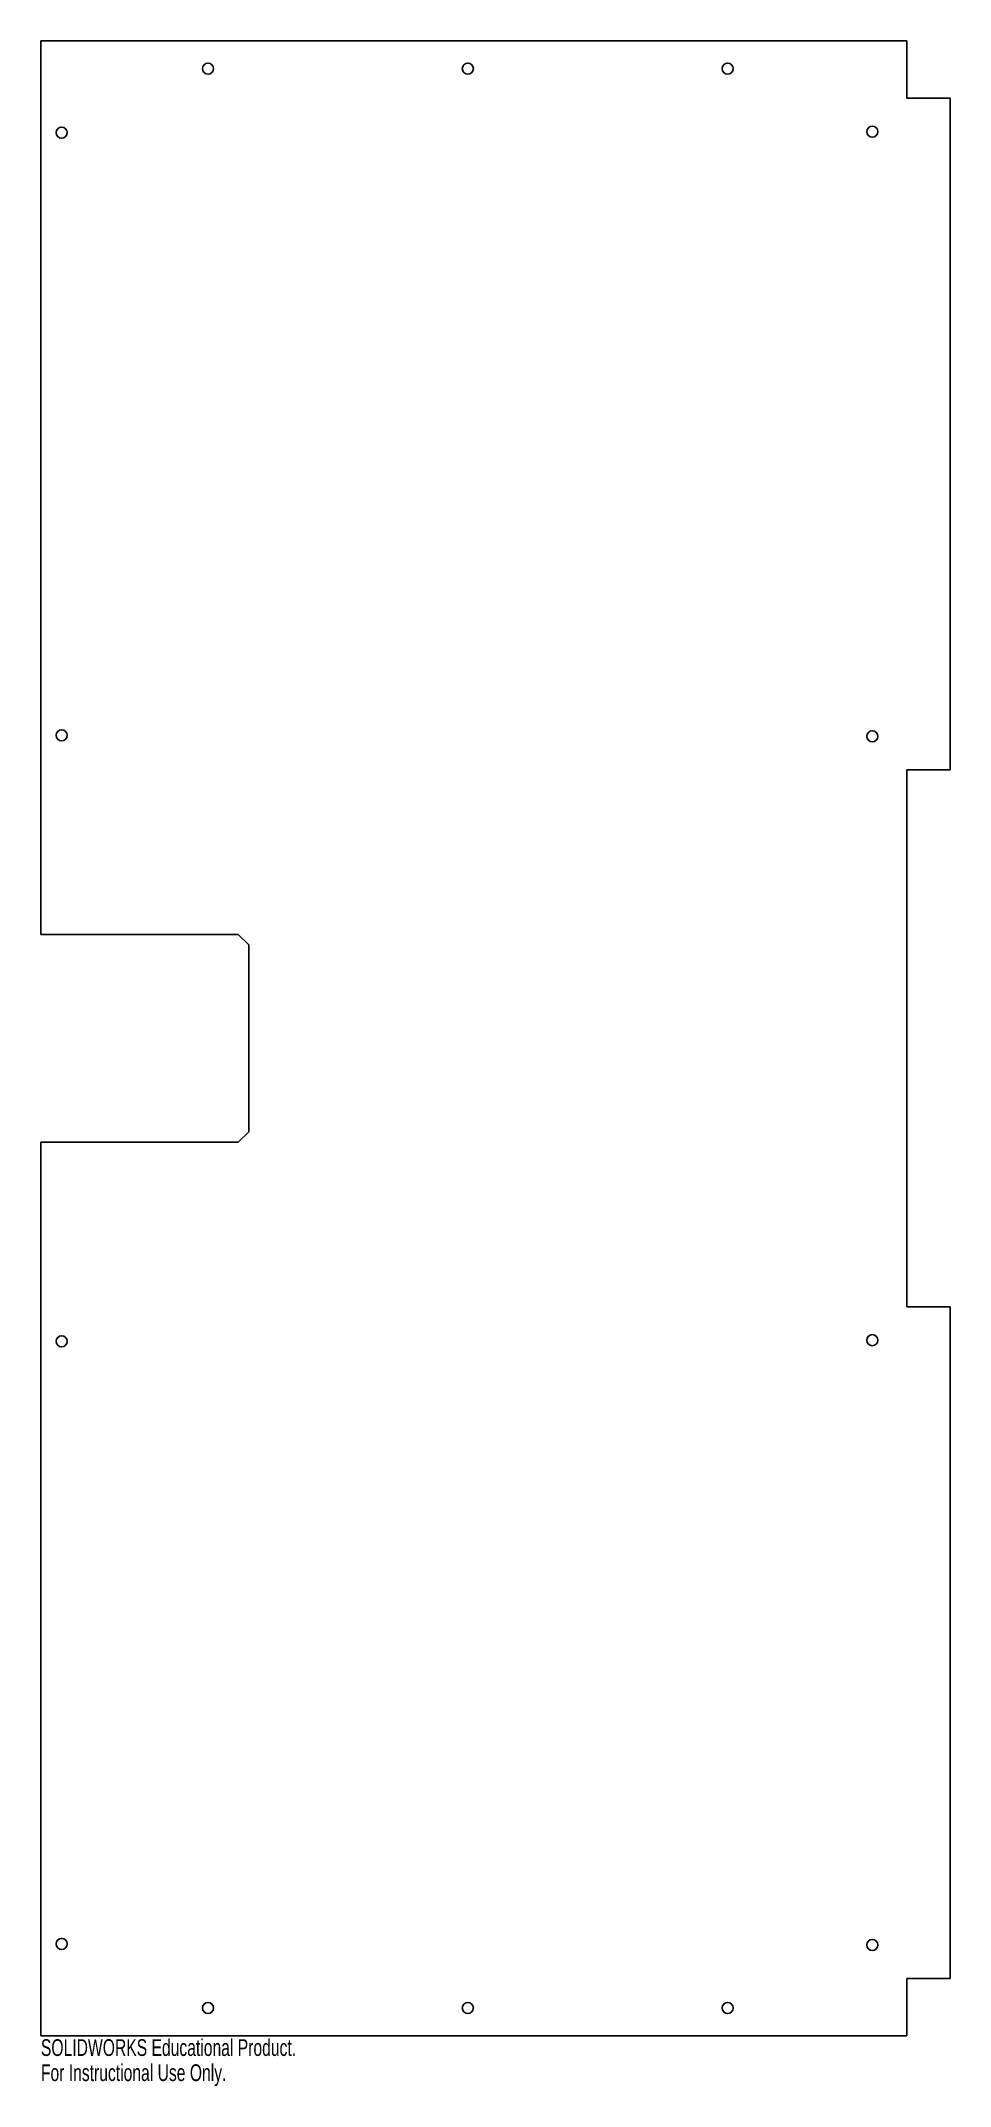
# Model space of a CAD drawing. Header units: millimetres. Extents: x -125 to 137, y -303 to 288.
import ezdxf

# ---------------------------------------------------------------- set-up
doc = ezdxf.new("R2010")
doc.units = ezdxf.units.MM
doc.styles.add('SLDTEXTSTYLE0', font='TXT', dxfattribs={"width": 0.7})

msp = doc.modelspace()

# ---------------------------------------------------------------- linework, layer by layer
at = {"color": 7, "linetype": 'Continuous', "lineweight": 25}
for p, q in [((-125, 288), (-125, 30)), ((125, 288), (-125, 288)), ((125, 271.5), (125, 288)), ((137.5, 271.5), (125, 271.5)), ((137.5, 271.5), (137.5, 77.5)), ((125, 77.5), (137.5, 77.5)), ((125, -77.5), (125, 77.5)), ((-68, 30), (-125, 30)), ((-65, 27), (-68, 30)), ((-65, -27), (-65, 27)), ((-68, -30), (-65, -27)), ((-125, -30), (-125, -288)), ((-125, -30), (-68, -30)), ((137.5, -77.5), (125, -77.5)), ((137.5, -77.5), (137.5, -271.5)), ((125, -271.5), (137.5, -271.5)), ((125, -288), (125, -271.5)), ((-125, -288), (125, -288))]:
    msp.add_line(p, q, dxfattribs=at)
for centre in [(-76.74, 280), (-1.74, 280), (73.26, 280), (-119, 261.5), (115.03, 261.81), (-119, 87.5), (115.03, 87.18), (-119, -87.5), (115.03, -87.18), (-119, -261.5), (115.03, -261.81), (-76.74, -280), (-1.74, -280), (73.26, -280)]:
    msp.add_circle(centre, 1.6, dxfattribs=at)

# ---------------------------------------------------------------- texts
at = {"color": 7, "linetype": 'Continuous', "char_height": 4.8336, "attachment_point": 1, "style": 'SLDTEXTSTYLE0'}
for s, insert in [('SOLIDWORKS Educational Product.', (-125, -289.02)), ('For Instructional Use Only.', (-125, -296.27))]:
    msp.add_mtext(s, dxfattribs=dict(at, insert=insert))

doc.saveas('drawing.dxf')
